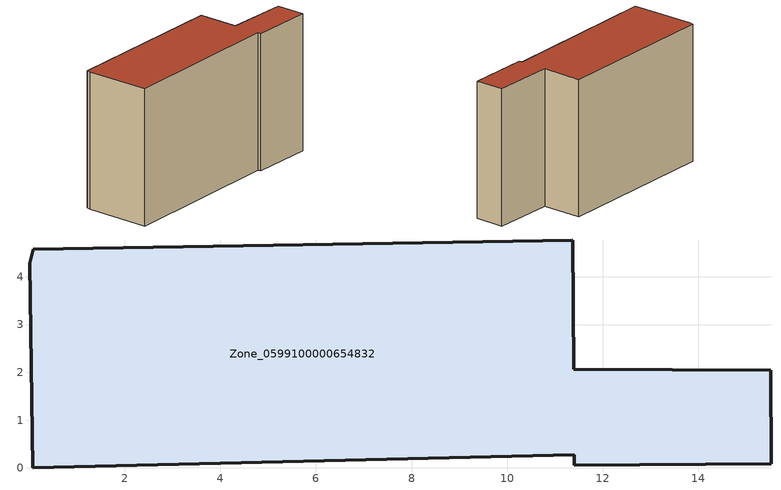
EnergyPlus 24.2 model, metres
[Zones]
Zone_0599100000654832
 floor ground (C_G): 11.4,0.28 0.08,0 0.01,4.29 0.09,4.58 11.37,4.77 11.39,2.06 15.52,2.04 15.52,0.09 11.41,0.05 z0
 wall outside (C_F): 11.39,2.06 11.37,4.77 0.09,4.58 0.01,4.29 0.08,0 11.4,0.28 11.41,0.05 15.52,0.09 15.52,2.04 11.39,2.06 z0:9.14
 roof outside (C_R): 0.09,4.58 0.01,4.29 0.08,0 11.4,0.28 11.41,0.05 15.52,0.09 15.52,2.04 11.39,2.06 11.37,4.77 z9.14
[BUILDING]
Pand.0599100000654832: North Axis=0; Terrain=City; Loads Convergence Tolerance Value=0.04; Temperature Convergence Tolerance Value=0.4; Solar Distribution=FullExterior; Maximum Number of Warmup Days=25; Minimum Number of Warmup Days=1
[Site:Location]
Rotterdam.The.Hague.AP_ZH_NLD Design_Conditions: Latitude=51.96; Longitude=4.45; Time Zone=1; Elevation=-4.5
[SITE:GROUNDTEMPERATURE:BUILDINGSURFACE]
18, 18, 18, 18, 18, 18, 18, 18, 18, 18, 18, 18
[MATERIAL] Thermal Absorptance=0.9; Solar Absorptance=0.7; Visible Absorptance=0.7
Name | Roughness | Thickness | Conductivity | Density | Specific Heat
G.TI.1946 | MediumSmooth | 0.15 | 1 | 540 | 1210
F.TI.1946 | Rough | 0.3 | 0.857143 | 1920 | 840
R.TI.1946 | MediumRough | 0.2 | 0.1 | 1500 | 1000
[CONSTRUCTION]
C_G: G.TI.1946
C_F: F.TI.1946
C_R: R.TI.1946
[ZONE]
Zone_0599100000654832: Type=1; Multiplier=1; Ceiling Height=Autocalculate; Volume=Autocalculate; Floor Area=autocalculate; Part of Total Floor Area=Yes
[ZONEINFILTRATION:DESIGNFLOWRATE]
Infil_Zone_0599100000654832: Zone or ZoneList or Space or SpaceList=Zone_0599100000654832; Schedule=AlwaysOn; Design Flow Rate Calculation Method=Flow/Area; Flow Rate per Floor Area=0.003; Constant Term Coefficient=1; Temperature Term Coefficient=0; Velocity Term Coefficient=0; Velocity Squared Term Coefficient=0
[HVACTEMPLATE:ZONE:IDEALLOADSAIRSYSTEM]
Zone_0599100000654832: Maximum Heating Supply Air Temperature=50; Minimum Cooling Supply Air Temperature=13; Maximum Heating Supply Air Humidity Ratio=0.0156; Minimum Cooling Supply Air Humidity Ratio=0.0077; Heating Limit=NoLimit; Cooling Limit=NoLimit; Dehumidification Control Type=ConstantSensibleHeatRatio; Cooling Sensible Heat Ratio=0.7; Dehumidification Setpoint=60; Humidification Control Type=None; Humidification Setpoint=30; Outdoor Air Method=None; Outdoor Air Flow Rate per Person=0.00944; Outdoor Air Flow Rate per Zone Floor Area=0; Outdoor Air Flow Rate per Zone=0; Demand Controlled Ventilation Type=None; Outdoor Air Economizer Type=NoEconomizer; Heat Recovery Type=None; Sensible Heat Recovery Effectiveness=0.7; Latent Heat Recovery Effectiveness=0.65
[ZONECONTROL:THERMOSTAT]
ThermostatControl_Zone_0599100000654832: Zone or ZoneList=Zone_0599100000654832; Control Type Schedule=DualSetpointControlType; Control 1=Thermostat_Zone_0599100000654832; Temperature Difference Between Cutout And Setpoint=0
[THERMOSTATSETPOINT:DUALSETPOINT]
Thermostat_Zone_0599100000654832: Heating Setpoint Temperature Schedule=HeatingSetpoint_Zone_0599100000654832; Cooling Setpoint Temperature Schedule=CoolingSetpoint_Zone_0599100000654832
[SCHEDULE:COMPACT]
HeatingSetpoint_Zone_0599100000654832: Through: 12/31, For: AllDays, Until: 24:00, 21
CoolingSetpoint_Zone_0599100000654832: Through: 12/31, For: AllDays, Until: 24:00, 24
DualSetpointControlType: Through: 12/31, For: AllDays, Until: 24:00, 4
AlwaysOn: Through: 12/31, For: AllDays, Until: 24:00, 1
